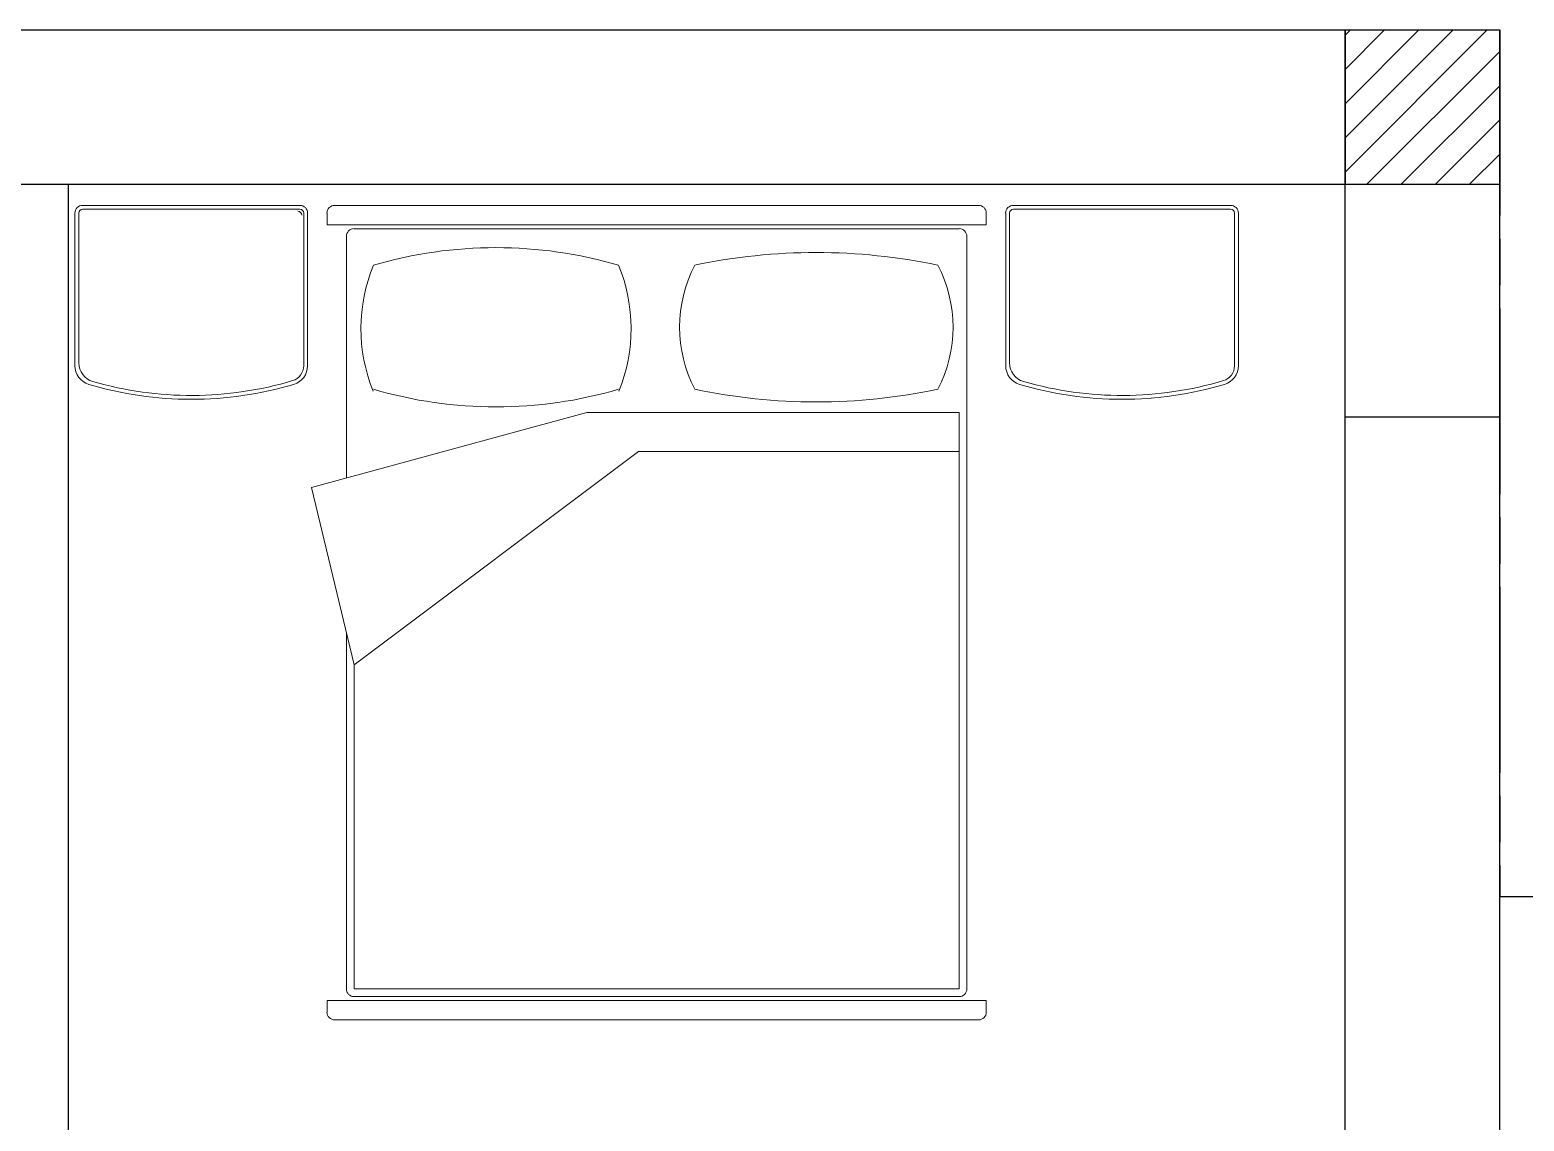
# Model space of a CAD drawing. Header units: inches. Extents: x 5 to 80005, y 6 to 60006.
# Drawn here: x 10704 to 14567, y 26417 to 29238 of the extents above; entities that cross this region are included whole.
import ezdxf

# ---------------------------------------------------------------- set-up
doc = ezdxf.new("R2010")
doc.units = ezdxf.units.IN
doc.header["$MEASUREMENT"] = 0
doc.linetypes.add('ACAD_ISO08W100', pattern=[36, 24, -3, 6, -3])

# ---------------------------------------------------------------- blocks, each defined once
blk = doc.blocks.new('columnn')
h = blk.add_hatch()
h.set_pattern_fill('ANSI31', color=256, scale=500)
h.set_pattern_definition([(45, (-20875.046, -16891.983), (-44.19417, 44.19417), [])])
h.paths.add_polyline_path([(0, 200), (-200, 200), (-200, 0), (0, 0)])
h.paths.add_polyline_path([(200, 200), (0, 200), (0, 0), (200, 0)])
h.paths.add_polyline_path([(0, 0), (-200, 0), (-200, -200), (0, -200)])
h.paths.add_polyline_path([(200, 0), (0, 0), (0, -200), (200, -200)])
for p, q in [((-200, 200), (-200, -200)), ((-200, 200), (200, 200)), ((200, -200), (200, 200)), ((200, -200), (-200, -200))]:
    blk.add_line(p, q)
blk = doc.blocks.new('bed037')
at = {"color": 7, "linetype": 'Continuous', "lineweight": 18}
for p, q in [((-1483.9, 0), (-922.4, 0)), ((-832.2, 0), (832.2, 0)), ((922.4, 0), (1483.9, 0)), ((-1503.9, -414.6), (-1503.9, -20.1)), ((-1493.9, -407.1), (-1493.9, -20.1)), ((-1483.9, -10), (-922.4, -10)), ((-912.4, -20.1), (-912.4, -414.6)), ((-902.4, -20.1), (-902.4, -414.6)), ((-852.2, -20.1), (-852.2, -50.1)), ((852.2, -20.1), (852.2, -50.1)), ((902.4, -414.6), (902.4, -20.1)), ((912.4, -407.1), (912.4, -20.1)), ((922.4, -10), (1483.9, -10)), ((1493.9, -20.1), (1493.9, -414.6)), ((1503.9, -20.1), (1503.9, -414.6)), ((-852.2, -50.1), (852.2, -50.1)), ((-782.1, -60.2), (782.1, -60.2)), ((-802.1, -80.2), (-802.1, -704.6)), ((802.1, -80.2), (802.1, -2025.3)), ((-180.5, -535.7), (-892.5, -729.1)), ((-180.5, -535.7), (782.1, -535.7)), ((782.1, -535.7), (782.1, -2025.3)), ((-46.8, -636), (-782.1, -1187.5)), ((-46.8, -636), (782.1, -636)), ((-782.1, -1187.5), (-892.5, -729.1)), ((-802.1, -1104.3), (-802.1, -2025.3)), ((-782.1, -1187.5), (-782.1, -2025.3)), ((-782.1, -2025.3), (782.1, -2025.3)), ((-782.1, -2045.4), (782.1, -2045.4)), ((-852.2, -2055.4), (852.2, -2055.4)), ((-852.2, -2055.4), (-852.2, -2085.5)), ((852.2, -2055.4), (852.2, -2085.5)), ((-832.2, -2105.5), (832.2, -2105.5))]:
    blk.add_line(p, q, dxfattribs=at)
for centre, radius, start, end in [((-1483.9, -20.1), 20.1, 90, 180), ((-922.4, -20.1), 20.1, 0, 90), ((-832.2, -20.1), 20.1, 90, 180), ((832.2, -20.1), 20.1, 0, 90), ((922.4, -20.1), 20.1, 90, 180), ((1483.9, -20.1), 20.1, 0, 90), ((-1483.9, -20.1), 10, 90, 180), ((-927.4, -25.1), 10, 0, 90), ((-922.4, -20.1), 10, 0, 90), ((922.4, -20.1), 10, 90, 180), ((1483.9, -20.1), 10, 0, 90), ((-782.1, -80.2), 20.1, 90, 180), ((782.1, -80.2), 20.1, 0, 90), ((-415.3, -1239.3), 1130.1, 73.7194, 106.2806), ((-336, -318.2), 428.5, 157.5426, 202.1718), ((-494.5, -318.2), 428.5, 337.8282, 22.4574), ((406.3, -315), 347.1, 152.4643, 207.5357), ((412.7, -1655.5), 1533.6, 78.1761, 101.8239), ((419.1, -315), 347.1, 332.4643, 27.5357), ((-1453.8, -414.6), 50.1, 180, 253.3985), ((-1443.8, -407.1), 50.1, 180, 253.8915), ((-952.5, -414.6), 40.1, 286.6015, 0), ((-952.5, -414.6), 50.1, 286.6015, 0), ((952.5, -414.6), 50.1, 180, 253.3985), ((962.5, -407.1), 50.1, 180, 253.8915), ((1453.8, -414.6), 40.1, 286.6015, 0), ((1453.8, -414.6), 50.1, 286.6015, 0), ((-1203.2, 426.1), 927.4, 253.3985, 286.6015), ((-1203.2, 426.1), 917.4, 253.8915, 286.6015), ((1203.2, 426.1), 927.4, 253.3985, 286.6015), ((1203.2, 426.1), 917.4, 253.8915, 286.6015), ((-415.3, 609.3), 1130.1, 253.7194, 286.2806), ((412.7, 1025.6), 1533.6, 258.1761, 281.8239), ((-782.1, -2025.3), 20.1, 180, 270), ((782.1, -2025.3), 20.1, 270, 0), ((-832.2, -2085.5), 20.1, 180, 270), ((832.2, -2085.5), 20.1, 270, 0)]:
    blk.add_arc(centre, radius, start, end, dxfattribs=at)

msp = doc.modelspace()

# ---------------------------------------------------------------- linework, layer by layer
for p, q in [((4503.79238, 29237.79966), (14103.79238, 29237.79966)), ((14103.79238, 23937.79966), (14103.79238, 29237.79966)), ((14503.79238, 28837.79966), (4103.79238, 28837.79966)), ((14103.79238, 28837.79966), (4503.79238, 28837.79966)), ((10803.79238, 24737.79966), (10803.79238, 28837.79966)), ((14103.79238, 23937.79966), (14103.79238, 28837.79966)), ((14503.79238, 23937.79966), (14503.79238, 28837.79966))]:
    msp.add_line(p, q)
at = {"color": 7, "linetype": 'ACAD_ISO08W100', "ltscale": 20}
for p, q in [((14503.79238, 29237.79966), (14503.79238, 26997.79966)), ((14103.79238, 28237.79966), (14503.79238, 28237.79966)), ((14503.79238, 26997.79966), (17004.79238, 26997.79966))]:
    msp.add_line(p, q, dxfattribs=at)
at = {"color": 7, "linetype": 'ACAD_ISO08W100', "ltscale": 20, "true_color": 0xffffff}
msp.add_line((14103.79238, 24637.79966), (14103.79238, 28837.79966), dxfattribs=at)

# ---------------------------------------------------------------- block references
msp.add_blockref('columnn', (14303.79238, 29037.79966))
at = {"color": 0}
msp.add_blockref('bed037', (12324.1243, 28784.12069), dxfattribs=at)

doc.saveas('drawing.dxf')
